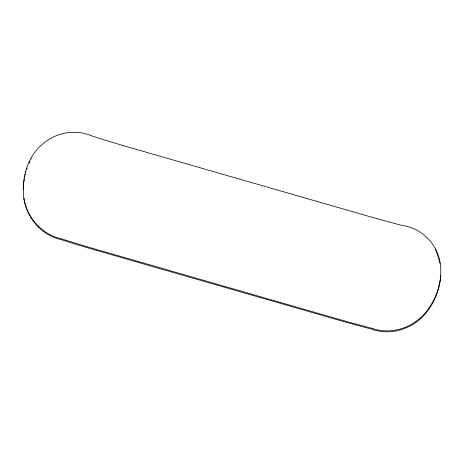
<?xml version="1.0" encoding="UTF-8"?>
<svg xmlns="http://www.w3.org/2000/svg" width="464" height="464" viewBox="0 0 464 464"><rect width="100%" height="100%" fill="white"/><g stroke="black" fill="none" stroke-linecap="round" stroke-linejoin="round"><path stroke-width="0.7" d="M24.348 179.133L23.241 185.287L23.467 189.619M24.575 177.863L24.807 176.593M25.033 175.322L25.265 174.046M25.491 172.776L25.717 171.506M440.759 275.778C439.373 289.762 433.782 303.004 424.612 313.687C411.585 328.332 390.479 334.996 371.768 328.234A268.279 48.865 16.7 0 1 341.429 320.027L91.889 248.141A268.279 48.865 16.7 0 1 61.503 238.85C41.998 234.581 27.063 217.836 23.925 198.256M31.053 159.123L31.233 158.711M26.483 169.737L27.243 167.968M29.278 163.258L30.038 161.484M424.653 314.609C436.995 300.365 443.004 281.056 440.052 262.34C436.879 243.53 421.625 228.288 402.642 225.545A268.494 48.906 16.7 0 1 364.675 215.163L130.396 147.674A268.494 48.906 16.7 0 1 92.377 136.161C69.339 125.982 42.891 136.59 31.013 158.201C24.209 170.711 21.994 185.142 23.966 199.178L23.983 199.224C27.179 218.77 41.998 235.532 61.544 239.778A268.279 48.865 16.7 0 0 91.93 249.064L341.469 320.955A268.279 48.865 16.7 0 0 371.809 329.156C390.531 335.988 411.556 329.15 424.624 314.644M435.348 249.586L436.241 250.954M439.681 261.957L440.092 263.268M436.427 251.546L438.532 258.28M438.724 258.889L439.483 261.325"/></g></svg>
